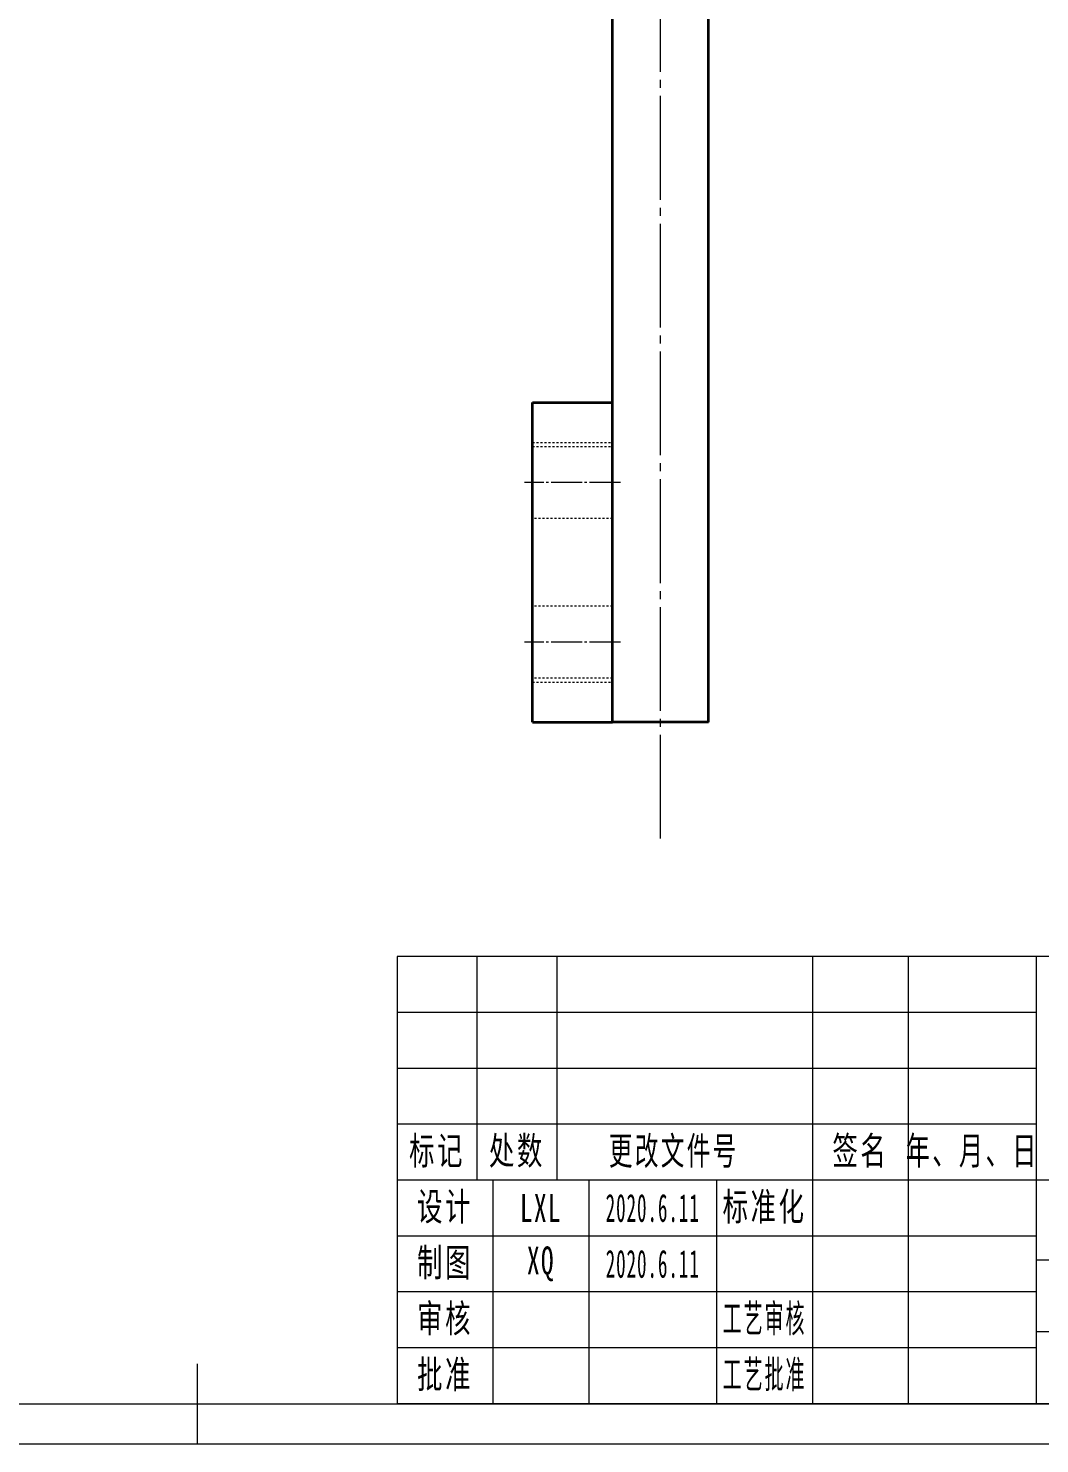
# Model space of a CAD drawing. Header units: millimetres. Extents: x -15766 to 80009, y -9701 to 15159.
# Drawn here: x -12716.8 to -12590.2, y 4666.5 to 4843.7 of the extents above; entities that cross this region are included whole.
import ezdxf

# ---------------------------------------------------------------- set-up
doc = ezdxf.new("R2010")
doc.units = ezdxf.units.MM
doc.linetypes.add('CENTER-HOKUTO_1', pattern=[16, 13, -1, 1, -1])
doc.linetypes.add('HIDDEN-HOKUTO_1', pattern=[2, 1, -1])
for name, color, linetype, lineweight in [('AM_7', 2, 'CENTER-HOKUTO_1', 18), ('AM_HID', 1, 'HIDDEN-HOKUTO_1', 18), ('AM_VIS', 7, 'Continuous', 18), ('CDRAFT0', 7, 'Continuous', 18), ('title_frame', 7, 'Continuous', 18), ('尺寸线层', 3, 'Continuous', 18), ('粗实线层_1', 7, 'Continuous', 15), ('细实线层', 7, 'Continuous', 18)]:
    doc.layers.add(name, color=color, linetype=linetype, lineweight=lineweight)
doc.styles.add('UserTxtStyle1', font='', dxfattribs={"width": 0.618357})
doc.styles.add('UserTxtStyle2', font='', dxfattribs={"width": 0.634692})
doc.styles.add('标准', font='', dxfattribs={"width": 0.667})
doc.styles.get('UserTxtStyle1').set_extended_font_data('宋体')
doc.styles.get('UserTxtStyle2').set_extended_font_data('宋体')
doc.styles.get('标准').set_extended_font_data('宋体')

# ---------------------------------------------------------------- blocks, each defined once
blk = doc.blocks.new('*X1435')
at = {"layer": 'CDRAFT0'}
blk.add_line((0, 0), (420, 0), dxfattribs=at)
at = {"layer": '粗实线层_1'}
for p, q in [((210, 0), (210, 10)), ((25, 5), (415, 5))]:
    blk.add_line(p, q, dxfattribs=at)

msp = doc.modelspace()

# ---------------------------------------------------------------- linework, layer by layer
at = {"layer": 'AM_7'}
msp.add_line((-12637.66058, 4742.28084), (-12637.66058, 4917.45775), dxfattribs=at)
at = {"layer": 'AM_7', "ltscale": 0.300012}
for p, q in [((-12642.66058, 4786.87892), (-12654.66107, 4786.87892)), ((-12642.66058, 4766.87892), (-12654.66107, 4766.87892))]:
    msp.add_line(p, q, dxfattribs=at)
at = {"layer": 'AM_HID'}
msp.add_line((-12643.66058, 4756.87892), (-12643.66058, 4796.87892), dxfattribs=at)
at = {"layer": 'AM_HID', "ltscale": 0.25}
for p, q in [((-12653.66058, 4791.87892), (-12643.66058, 4791.87892)), ((-12653.66058, 4791.37892), (-12643.66058, 4791.37892)), ((-12643.66058, 4782.37892), (-12653.66058, 4782.37892)), ((-12643.66058, 4771.37892), (-12653.66058, 4771.37892)), ((-12643.66058, 4762.37892), (-12653.66058, 4762.37892)), ((-12653.66058, 4761.87892), (-12643.66058, 4761.87892))]:
    msp.add_line(p, q, dxfattribs=at)
at = {"layer": 'AM_VIS', "lineweight": 35}
for p, q in [((-12643.66058, 4796.87892), (-12643.66058, 4902.85966)), ((-12631.66058, 4756.87892), (-12631.66058, 4902.85966)), ((-12653.66058, 4756.87892), (-12653.66058, 4796.87892)), ((-12643.66058, 4756.87892), (-12643.66058, 4796.87892))]:
    msp.add_line(p, q, dxfattribs=at)
at = {"layer": 'AM_VIS', "lineweight": 35, "ltscale": 0.25}
for p, q in [((-12653.66058, 4796.87892), (-12643.66058, 4796.87892)), ((-12653.66058, 4756.87892), (-12643.66058, 4756.87892))]:
    msp.add_line(p, q, dxfattribs=at)
at = {"layer": 'AM_VIS', "lineweight": 35, "ltscale": 0.15}
for p, q in [((-12637.66058, 4756.87892), (-12643.66058, 4756.87892)), ((-12631.66058, 4756.87892), (-12637.66058, 4756.87892))]:
    msp.add_line(p, q, dxfattribs=at)
at = {"layer": '粗实线层_1'}
for p, q in [((-12490.62722, 4727.51982), (-12670.62722, 4727.51982)), ((-12670.62722, 4727.51982), (-12670.62722, 4671.51982)), ((-12590.62722, 4727.51982), (-12590.62722, 4671.51982)), ((-12540.62722, 4699.51982), (-12670.62722, 4699.51982)), ((-12630.62722, 4699.51982), (-12630.62722, 4671.51982)), ((-12590.62722, 4692.51982), (-12670.62722, 4692.51982)), ((-12590.62722, 4685.51982), (-12670.62722, 4685.51982)), ((-12540.62722, 4680.51982), (-12590.62722, 4680.51982)), ((-12590.62722, 4678.51982), (-12670.62722, 4678.51982)), ((-12490.62722, 4671.51982), (-12670.62722, 4671.51982))]:
    msp.add_line(p, q, dxfattribs=at)
at = {"layer": '细实线层'}
for p, q in [((-12660.62722, 4727.51982), (-12660.62722, 4699.51982)), ((-12650.62722, 4727.51982), (-12650.62722, 4699.51982)), ((-12618.62722, 4727.51982), (-12618.62722, 4671.51982)), ((-12606.62722, 4727.51982), (-12606.62722, 4671.51982)), ((-12590.62722, 4720.51982), (-12670.62722, 4720.51982)), ((-12590.62722, 4713.51982), (-12670.62722, 4713.51982)), ((-12590.62722, 4706.51982), (-12670.62722, 4706.51982)), ((-12658.62722, 4699.51982), (-12658.62722, 4671.51982)), ((-12646.62722, 4699.51982), (-12646.62722, 4671.51982)), ((-12540.62722, 4689.51982), (-12590.62722, 4689.51982))]:
    msp.add_line(p, q, dxfattribs=at)

# ---------------------------------------------------------------- block references
at = {"layer": 'title_frame'}
msp.add_blockref('*X1435', (-12905.62722, 4666.51982), dxfattribs=at)

# ---------------------------------------------------------------- texts
at = {"layer": '尺寸线层', "char_height": 3.5, "attachment_point": 5, "line_spacing_factor": 1.15057}
for s, insert, width, style in [('\\T1.1;标记', (-12665.62722, 4703.01982), 18, '标准'), ('\\T1.1;处数', (-12655.62722, 4703.01982), 18, '标准'), ('\\T1.1;更改文件号', (-12635.9938, 4702.99582), 30, 'UserTxtStyle1'), ('\\T1.1;签名', (-12612.62722, 4703.01982), 22, '标准'), ('\\T1.1;年、月、日', (-12598.62722, 4703.01982), 30, 'UserTxtStyle2'), ('\\T1.1;设计', (-12664.62722, 4696.01982), 22, '标准'), ('\\T1.1;标准化', (-12624.62722, 4696.01982), 22, '标准'), ('{\\T1.1;LXL}', (-12652.62722, 4696.01982), 22, '标准'), ('{\\W0.5;\\T1.1;2020.6.11}', (-12638.62722, 4696.01982), 16, '标准'), ('\\T1.1;制图', (-12664.62722, 4689.01982), 22, '标准'), ('{\\T1.1;XQ}', (-12652.62722, 4689.01982), 22, '标准'), ('{\\W0.5;\\T1.1;2020.6.11}', (-12638.62722, 4689.01982), 16, '标准'), ('\\T1.1;审核', (-12664.62722, 4682.01982), 22, '标准'), ('{\\W0.5;\\T1.1;工艺审核}', (-12624.62722, 4682.01982), 22, '标准'), ('{\\T1.1;批准}', (-12664.62722, 4675.01982), 22, '标准'), ('{\\W0.5;\\T1.1;工艺批准}', (-12624.62722, 4675.01982), 22, '标准')]:
    msp.add_mtext(s, dxfattribs=dict(at, insert=insert, width=width, style=style))

doc.saveas('drawing.dxf')
